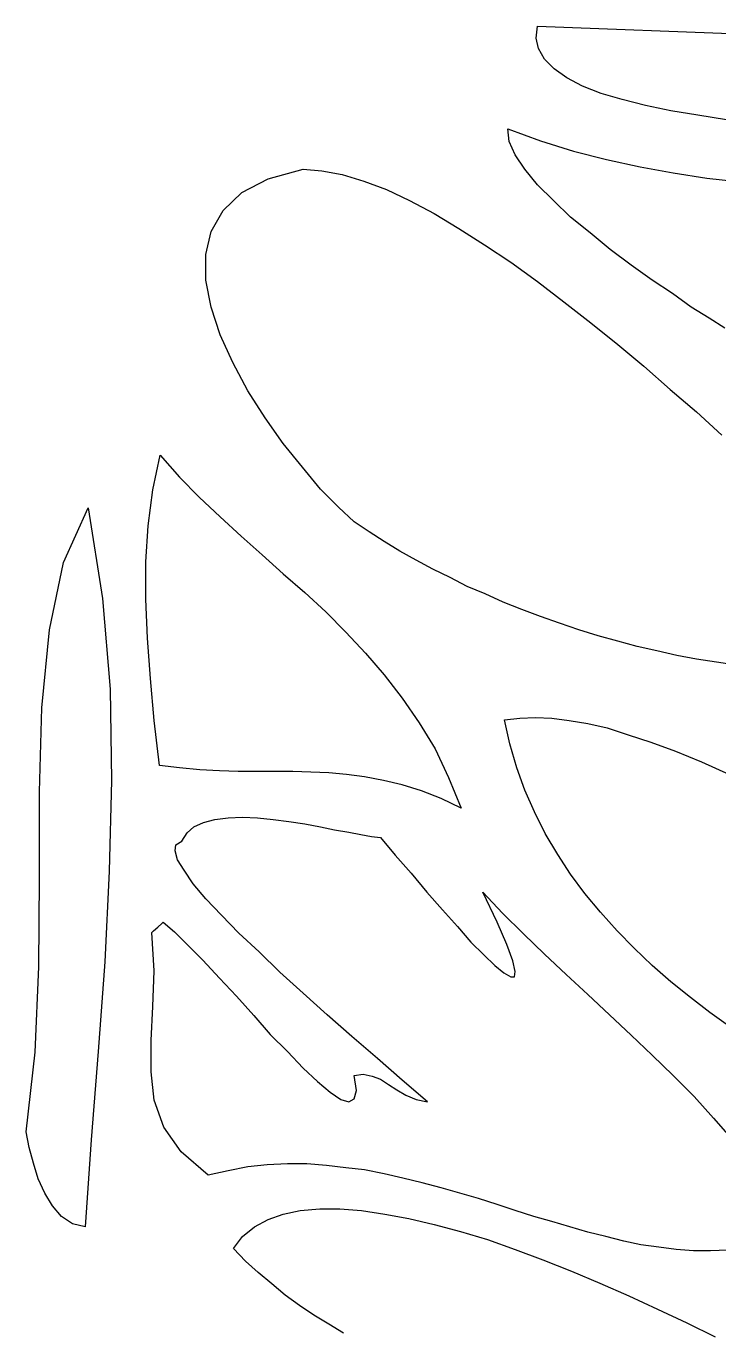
# Model space of a CAD drawing. Header units: millimetres. Extents: x -4017 to 59953, y -688 to 66564.
# Drawn here: x 47254 to 47607, y 12148 to 12813 of the extents above; entities that cross this region are included whole.
import ezdxf

# ---------------------------------------------------------------- set-up
doc = ezdxf.new("R2010")
doc.units = ezdxf.units.MM

# ---------------------------------------------------------------- blocks, each defined once
blk = doc.blocks.new('A$C12A9118A')
for p, q in [((1.14306, 0.81451), (1.14381, 0.8206)), ((1.14381, 0.8206), (1.49142, 0.80727)), ((1.1442, 0.80917), (1.14306, 0.81451)), ((1.14725, 0.80383), (1.1442, 0.80917)), ((1.1522, 0.79888), (1.14725, 0.80383)), ((1.15868, 0.79431), (1.1522, 0.79888)), ((1.16669, 0.79012), (1.15868, 0.79431)), ((1.17621, 0.78631), (1.16669, 0.79012)), ((1.18689, 0.78325), (1.17621, 0.78631)), ((1.1987, 0.78021), (1.18689, 0.78325)), ((1.21166, 0.77754), (1.1987, 0.78021)), ((1.22538, 0.77526), (1.21166, 0.77754)), ((1.23987, 0.77296), (1.22538, 0.77526)), ((1.12857, 0.76839), (1.14534, 0.7623)), ((1.12934, 0.76191), (1.12857, 0.76839)), ((1.13238, 0.75505), (1.12934, 0.76191)), ((1.14534, 0.7623), (1.16211, 0.75696)), ((1.13733, 0.74781), (1.13238, 0.75505)), ((1.16211, 0.75696), (1.17888, 0.75276)), ((1.17888, 0.75276), (1.19604, 0.74895)), ((1.00661, 0.74286), (1.02452, 0.74781)), ((1.02452, 0.74781), (1.03404, 0.74704)), ((1.03404, 0.74704), (1.04433, 0.74514)), ((1.04433, 0.74514), (1.05539, 0.74172)), ((1.14381, 0.73981), (1.13733, 0.74781)), ((1.19604, 0.74895), (1.21281, 0.7459)), ((1.21281, 0.7459), (1.22996, 0.74323)), ((0.99326, 0.73599), (1.00661, 0.74286)), ((1.05539, 0.74172), (1.06683, 0.73752)), ((1.15182, 0.7318), (1.14381, 0.73981)), ((1.22996, 0.74323), (1.24712, 0.74133)), ((0.98373, 0.72685), (0.99326, 0.73599)), ((1.06683, 0.73752), (1.07864, 0.7318)), ((1.07864, 0.7318), (1.09122, 0.72532)), ((1.16058, 0.72342), (1.15182, 0.7318)), ((0.97766, 0.71617), (0.98373, 0.72685)), ((1.09122, 0.72532), (1.10379, 0.7177)), ((1.1705, 0.71541), (1.16058, 0.72342)), ((0.97499, 0.70435), (0.97766, 0.71617)), ((1.10379, 0.7177), (1.11675, 0.70932)), ((1.18079, 0.70702), (1.1705, 0.71541)), ((1.11675, 0.70932), (1.1301, 0.70054)), ((1.19147, 0.69903), (1.18079, 0.70702)), ((0.97499, 0.69139), (0.97499, 0.70435)), ((1.1301, 0.70054), (1.14381, 0.69064)), ((1.20213, 0.69139), (1.19147, 0.69903)), ((0.97766, 0.67768), (0.97499, 0.69139)), ((1.14381, 0.69064), (1.15716, 0.68035)), ((1.21242, 0.68454), (1.20213, 0.69139)), ((1.15716, 0.68035), (1.17089, 0.66967)), ((1.22195, 0.67768), (1.21242, 0.68454)), ((0.98222, 0.66358), (0.97766, 0.67768)), ((1.2311, 0.67197), (1.22195, 0.67768)), ((1.23911, 0.667), (1.2311, 0.67197)), ((1.17089, 0.66967), (1.1846, 0.65862)), ((0.9887, 0.64947), (0.98222, 0.66358)), ((1.1846, 0.65862), (1.19795, 0.64756)), ((0.99632, 0.63499), (0.9887, 0.64947)), ((1.19795, 0.64756), (1.21128, 0.63576)), ((1.00508, 0.62127), (0.99632, 0.63499)), ((1.21128, 0.63576), (1.22462, 0.62431)), ((1.01423, 0.60831), (1.00508, 0.62127)), ((1.22462, 0.62431), (1.23758, 0.61251)), ((1.02414, 0.59611), (1.01423, 0.60831)), ((0.94793, 0.58468), (0.95174, 0.60222)), ((0.95174, 0.60222), (0.96164, 0.59116)), ((1.03328, 0.58506), (1.02414, 0.59611)), ((0.96164, 0.59116), (0.97155, 0.58087)), ((0.94563, 0.56638), (0.94793, 0.58468)), ((0.97155, 0.58087), (0.98222, 0.57096)), ((1.04243, 0.57591), (1.03328, 0.58506)), ((0.90257, 0.54771), (0.91514, 0.57553)), ((0.91514, 0.57553), (0.92238, 0.52941)), ((1.05044, 0.56829), (1.04243, 0.57591)), ((0.94449, 0.54808), (0.94563, 0.56638)), ((0.98222, 0.57096), (0.99288, 0.56104)), ((1.05806, 0.56334), (1.05044, 0.56829)), ((0.99288, 0.56104), (1.00356, 0.55152)), ((1.06568, 0.55837), (1.05806, 0.56334)), ((1.07369, 0.55342), (1.06568, 0.55837)), ((1.08207, 0.54885), (1.07369, 0.55342)), ((0.89532, 0.5134), (0.90257, 0.54771)), ((0.94449, 0.52903), (0.94449, 0.54808)), ((1.00356, 0.55152), (1.01423, 0.54199)), ((1.09046, 0.54427), (1.08207, 0.54885)), ((1.01423, 0.54199), (1.02528, 0.53245)), ((1.09922, 0.54009), (1.09046, 0.54427)), ((1.10799, 0.53551), (1.09922, 0.54009)), ((1.02528, 0.53245), (1.03595, 0.52255)), ((1.11714, 0.5317), (1.10799, 0.53551)), ((0.92238, 0.52941), (0.92619, 0.4833)), ((0.94526, 0.5092), (0.94449, 0.52903)), ((1.12629, 0.5275), (1.11714, 0.5317)), ((1.13582, 0.52369), (1.12629, 0.5275)), ((1.03595, 0.52255), (1.04624, 0.51226)), ((1.14534, 0.52026), (1.13582, 0.52369)), ((1.15487, 0.51684), (1.14534, 0.52026)), ((0.89151, 0.47376), (0.89532, 0.5134)), ((1.04624, 0.51226), (1.05615, 0.50158)), ((1.16478, 0.5134), (1.15487, 0.51684)), ((1.1747, 0.51036), (1.16478, 0.5134)), ((0.94677, 0.48862), (0.94526, 0.5092)), ((1.1846, 0.50769), (1.1747, 0.51036)), ((1.19451, 0.50502), (1.1846, 0.50769)), ((1.05615, 0.50158), (1.06568, 0.49053)), ((1.20443, 0.50272), (1.19451, 0.50502)), ((1.21472, 0.50044), (1.20443, 0.50272)), ((1.22462, 0.49854), (1.21472, 0.50044)), ((1.23491, 0.49701), (1.22462, 0.49854)), ((1.24482, 0.49549), (1.23491, 0.49701)), ((0.94868, 0.46728), (0.94677, 0.48862)), ((1.06568, 0.49053), (1.07483, 0.47872)), ((0.92619, 0.4833), (0.92696, 0.4368)), ((0.89037, 0.43107), (0.89151, 0.47376)), ((1.07483, 0.47872), (1.0836, 0.46614)), ((0.95135, 0.44442), (0.94868, 0.46728)), ((1.0836, 0.46614), (1.0916, 0.4528)), ((1.12704, 0.46767), (1.13468, 0.46843)), ((1.12971, 0.45547), (1.12704, 0.46767)), ((1.13468, 0.46843), (1.14267, 0.46881)), ((1.14267, 0.46881), (1.15106, 0.46843)), ((1.15106, 0.46843), (1.15983, 0.46728)), ((1.15983, 0.46728), (1.16936, 0.46576)), ((1.16936, 0.46576), (1.17927, 0.46347)), ((1.17927, 0.46347), (1.18994, 0.46005)), ((1.18994, 0.46005), (1.20137, 0.45622)), ((1.0916, 0.4528), (1.09847, 0.43831)), ((1.13315, 0.44328), (1.12971, 0.45547)), ((1.20137, 0.45622), (1.21395, 0.45166)), ((1.21395, 0.45166), (1.22729, 0.44632)), ((1.22729, 0.44632), (1.24139, 0.43984)), ((0.96164, 0.44328), (0.95135, 0.44442)), ((0.97193, 0.44212), (0.96164, 0.44328)), ((0.98183, 0.44175), (0.97193, 0.44212)), ((0.99135, 0.44136), (0.98183, 0.44175)), ((1.0005, 0.44136), (0.99135, 0.44136)), ((1.01003, 0.44136), (1.0005, 0.44136)), ((1.01918, 0.44136), (1.01003, 0.44136)), ((1.02833, 0.44098), (1.01918, 0.44136)), ((1.03748, 0.44061), (1.02833, 0.44098)), ((1.04663, 0.43984), (1.03748, 0.44061)), ((1.05578, 0.4387), (1.04663, 0.43984)), ((1.13733, 0.43183), (1.13315, 0.44328)), ((0.92696, 0.4368), (0.92582, 0.39067)), ((1.0653, 0.4368), (1.05578, 0.4387)), ((1.07483, 0.4345), (1.0653, 0.4368)), ((1.08474, 0.43146), (1.07483, 0.4345)), ((1.09847, 0.43831), (1.10495, 0.42268)), ((0.89037, 0.38686), (0.89037, 0.43107)), ((1.09466, 0.42765), (1.08474, 0.43146)), ((1.10495, 0.42268), (1.09466, 0.42765)), ((1.1423, 0.42078), (1.13733, 0.43183)), ((1.14762, 0.40972), (1.1423, 0.42078)), ((0.96546, 0.41011), (0.96888, 0.41316)), ((0.96888, 0.41316), (0.97385, 0.41545)), ((0.97385, 0.41545), (0.97956, 0.41697)), ((0.97956, 0.41697), (0.9864, 0.41773)), ((0.9864, 0.41773), (0.99365, 0.41811)), ((0.99365, 0.41811), (1.00127, 0.41773)), ((1.00127, 0.41773), (1.00928, 0.41697)), ((1.00928, 0.41697), (1.01727, 0.41583)), ((1.01727, 0.41583), (1.02528, 0.41469)), ((1.02528, 0.41469), (1.03328, 0.41316)), ((1.03328, 0.41316), (1.04052, 0.41164)), ((0.95973, 0.40401), (0.96279, 0.40591)), ((0.96279, 0.40591), (0.96546, 0.41011)), ((1.04052, 0.41164), (1.04777, 0.41049)), ((1.04777, 0.41049), (1.05387, 0.40935)), ((1.05387, 0.40935), (1.0592, 0.40821)), ((1.0592, 0.40821), (1.06377, 0.40782)), ((1.06377, 0.40782), (1.07139, 0.39868)), ((1.1541, 0.39906), (1.14762, 0.40972)), ((0.95936, 0.40096), (0.95973, 0.40401)), ((0.9605, 0.39639), (0.95936, 0.40096)), ((1.16058, 0.38914), (1.1541, 0.39906)), ((0.96393, 0.39105), (0.9605, 0.39639)), ((1.07139, 0.39868), (1.0794, 0.38953)), ((0.88998, 0.34188), (0.89037, 0.38686)), ((0.92582, 0.39067), (0.92352, 0.34455)), ((0.96851, 0.38419), (0.96393, 0.39105)), ((1.0794, 0.38953), (1.08741, 0.37999)), ((1.16783, 0.37924), (1.16058, 0.38914)), ((0.97499, 0.37657), (0.96851, 0.38419)), ((1.08741, 0.37999), (1.09541, 0.37086)), ((1.12323, 0.36475), (1.11599, 0.37999)), ((1.11599, 0.37999), (1.1259, 0.36933)), ((1.17584, 0.3697), (1.16783, 0.37924)), ((0.98297, 0.36819), (0.97499, 0.37657)), ((0.99174, 0.35904), (0.98297, 0.36819)), ((1.09541, 0.37086), (1.10304, 0.36247)), ((1.1259, 0.36933), (1.13658, 0.35866)), ((1.18422, 0.36018), (1.17584, 0.3697)), ((0.94754, 0.35941), (0.9483, 0.36018)), ((0.94868, 0.33997), (0.94754, 0.35941)), ((0.9483, 0.36018), (0.9506, 0.36208)), ((0.9506, 0.36208), (0.9525, 0.36399)), ((0.9525, 0.36399), (0.95325, 0.36475)), ((0.95325, 0.36475), (0.95898, 0.3598)), ((0.95898, 0.3598), (0.96584, 0.35293)), ((1.10304, 0.36247), (1.1099, 0.35446)), ((1.1282, 0.35332), (1.12323, 0.36475)), ((1.19298, 0.35142), (1.18422, 0.36018)), ((0.96584, 0.35293), (0.97346, 0.34531)), ((1.00203, 0.34951), (0.99174, 0.35904)), ((1.1099, 0.35446), (1.11638, 0.34798)), ((1.13124, 0.34494), (1.1282, 0.35332)), ((1.13658, 0.35866), (1.14725, 0.34836)), ((1.0127, 0.33922), (1.00203, 0.34951)), ((1.11638, 0.34798), (1.12209, 0.34264)), ((1.14725, 0.34836), (1.1583, 0.33807)), ((1.20213, 0.34264), (1.19298, 0.35142)), ((0.88808, 0.29844), (0.88998, 0.34188)), ((0.92352, 0.34455), (0.9201, 0.29881)), ((0.94793, 0.32169), (0.94868, 0.33997)), ((0.97346, 0.34531), (0.98183, 0.33616)), ((1.02452, 0.32854), (1.0127, 0.33922)), ((1.12209, 0.34264), (1.12667, 0.33883)), ((1.13238, 0.3396), (1.13124, 0.34494)), ((1.13201, 0.33693), (1.13238, 0.3396)), ((1.21166, 0.33426), (1.20213, 0.34264)), ((0.98183, 0.33616), (0.9906, 0.32701)), ((1.12667, 0.33883), (1.1301, 0.33693)), ((1.1301, 0.33693), (1.13201, 0.33693)), ((1.1583, 0.33807), (1.16936, 0.32778)), ((1.22157, 0.32626), (1.21166, 0.33426)), ((0.9906, 0.32701), (0.99936, 0.31711)), ((1.03671, 0.31749), (1.02452, 0.32854)), ((1.16936, 0.32778), (1.18041, 0.31749)), ((1.23149, 0.31863), (1.22157, 0.32626)), ((0.94716, 0.30453), (0.94793, 0.32169)), ((0.99936, 0.31711), (1.00775, 0.30759)), ((1.0493, 0.30643), (1.03671, 0.31749)), ((1.18041, 0.31749), (1.19147, 0.3072)), ((1.24215, 0.31101), (1.23149, 0.31863)), ((1.00775, 0.30759), (1.01651, 0.29881)), ((1.06226, 0.29538), (1.0493, 0.30643)), ((1.19147, 0.3072), (1.20213, 0.29691)), ((0.94716, 0.28852), (0.94716, 0.30453)), ((0.8835, 0.25803), (0.88808, 0.29844)), ((0.9201, 0.29881), (0.91667, 0.25384)), ((1.01651, 0.29881), (1.02452, 0.29043)), ((1.07483, 0.28434), (1.06226, 0.29538)), ((1.20213, 0.29691), (1.21281, 0.28662)), ((0.94868, 0.27403), (0.94716, 0.28852)), ((1.02452, 0.29043), (1.03176, 0.28357)), ((1.05044, 0.28662), (1.05501, 0.28738)), ((1.05158, 0.279), (1.05044, 0.28662)), ((1.05501, 0.28738), (1.05959, 0.28624)), ((1.05959, 0.28624), (1.06377, 0.28471)), ((1.21281, 0.28662), (1.22348, 0.27595)), ((1.03176, 0.28357), (1.03824, 0.27823)), ((1.06377, 0.28471), (1.06797, 0.28204)), ((1.06797, 0.28204), (1.07216, 0.27937)), ((1.07216, 0.27937), (1.07673, 0.2767)), ((1.08779, 0.27328), (1.07483, 0.28434)), ((0.95364, 0.26032), (0.94868, 0.27403)), ((1.03824, 0.27823), (1.04358, 0.27442)), ((1.04358, 0.27442), (1.04777, 0.27328)), ((1.04777, 0.27328), (1.05044, 0.2748)), ((1.05044, 0.2748), (1.05158, 0.279)), ((1.07673, 0.2767), (1.08207, 0.27442)), ((1.08207, 0.27442), (1.08779, 0.27328)), ((1.22348, 0.27595), (1.23339, 0.2649)), ((0.9624, 0.24774), (0.95364, 0.26032)), ((1.23339, 0.2649), (1.24292, 0.25384)), ((0.88503, 0.25003), (0.8835, 0.25803)), ((0.91667, 0.25384), (0.91362, 0.20962)), ((0.88731, 0.24202), (0.88503, 0.25003)), ((0.97613, 0.23592), (0.9624, 0.24774)), ((0.88961, 0.23401), (0.88731, 0.24202)), ((0.99632, 0.24012), (0.9864, 0.23821)), ((1.00622, 0.24126), (0.99632, 0.24012)), ((1.01651, 0.24165), (1.00622, 0.24126)), ((1.02642, 0.24165), (1.01651, 0.24165)), ((1.03634, 0.24088), (1.02642, 0.24165)), ((1.04624, 0.23974), (1.03634, 0.24088)), ((1.05578, 0.23859), (1.04624, 0.23974)), ((0.89304, 0.22678), (0.88961, 0.23401)), ((0.9864, 0.23821), (0.97613, 0.23592)), ((1.06568, 0.23668), (1.05578, 0.23859)), ((1.07522, 0.2344), (1.06568, 0.23668)), ((1.08512, 0.23211), (1.07522, 0.2344)), ((0.89685, 0.2203), (0.89304, 0.22678)), ((1.09466, 0.22945), (1.08512, 0.23211)), ((1.10418, 0.22678), (1.09466, 0.22945)), ((1.11371, 0.22411), (1.10418, 0.22678)), ((0.90143, 0.21496), (0.89685, 0.2203)), ((1.12323, 0.22107), (1.11371, 0.22411)), ((1.13238, 0.21801), (1.12323, 0.22107)), ((0.90714, 0.21115), (0.90143, 0.21496)), ((0.99974, 0.20962), (1.00661, 0.21343)), ((1.00661, 0.21343), (1.01423, 0.2161)), ((1.01423, 0.2161), (1.02299, 0.21801)), ((1.02299, 0.21801), (1.0329, 0.21877)), ((1.0329, 0.21877), (1.04319, 0.21877)), ((1.04319, 0.21877), (1.05425, 0.21801)), ((1.05425, 0.21801), (1.06607, 0.2161)), ((1.06607, 0.2161), (1.07826, 0.21382)), ((1.07826, 0.21382), (1.09122, 0.21076)), ((1.14191, 0.21496), (1.13238, 0.21801)), ((1.15106, 0.21229), (1.14191, 0.21496)), ((0.91362, 0.20962), (0.90714, 0.21115)), ((0.99365, 0.20467), (0.99974, 0.20962)), ((1.09122, 0.21076), (1.10456, 0.20734)), ((1.10456, 0.20734), (1.11828, 0.20314)), ((1.16021, 0.20962), (1.15106, 0.21229)), ((1.16936, 0.20695), (1.16021, 0.20962)), ((1.17851, 0.20467), (1.16936, 0.20695)), ((0.98907, 0.19857), (0.99365, 0.20467)), ((1.11828, 0.20314), (1.13238, 0.19819)), ((1.18766, 0.20238), (1.17851, 0.20467)), ((1.19642, 0.20047), (1.18766, 0.20238)), ((1.20557, 0.19933), (1.19642, 0.20047)), ((0.99516, 0.19209), (0.98907, 0.19857)), ((1.13238, 0.19819), (1.14648, 0.19285)), ((1.14648, 0.19285), (1.16097, 0.18714)), ((1.21433, 0.19819), (1.20557, 0.19933)), ((1.2231, 0.19743), (1.21433, 0.19819)), ((1.23186, 0.19743), (1.2231, 0.19743)), ((1.24064, 0.1978), (1.23186, 0.19743)), ((1.00164, 0.18637), (0.99516, 0.19209)), ((1.00851, 0.18066), (1.00164, 0.18637)), ((1.16097, 0.18714), (1.17545, 0.18103)), ((1.01537, 0.17494), (1.00851, 0.18066)), ((1.17545, 0.18103), (1.19031, 0.17455)), ((1.02261, 0.1696), (1.01537, 0.17494)), ((1.19031, 0.17455), (1.2048, 0.1677)), ((1.02986, 0.16465), (1.02261, 0.1696)), ((1.2048, 0.1677), (1.21967, 0.16084)), ((1.03748, 0.16008), (1.02986, 0.16465)), ((1.0451, 0.1555), (1.03748, 0.16008)), ((1.21967, 0.16084), (1.23416, 0.1536))]:
    blk.add_line(p, q)

msp = doc.modelspace()

# ---------------------------------------------------------------- block references
at = {"xscale": 1000, "yscale": 1000, "zscale": 1000}
msp.add_blockref('A$C12A9118A', (46370.9, 11992), dxfattribs=at)

doc.saveas('drawing.dxf')
